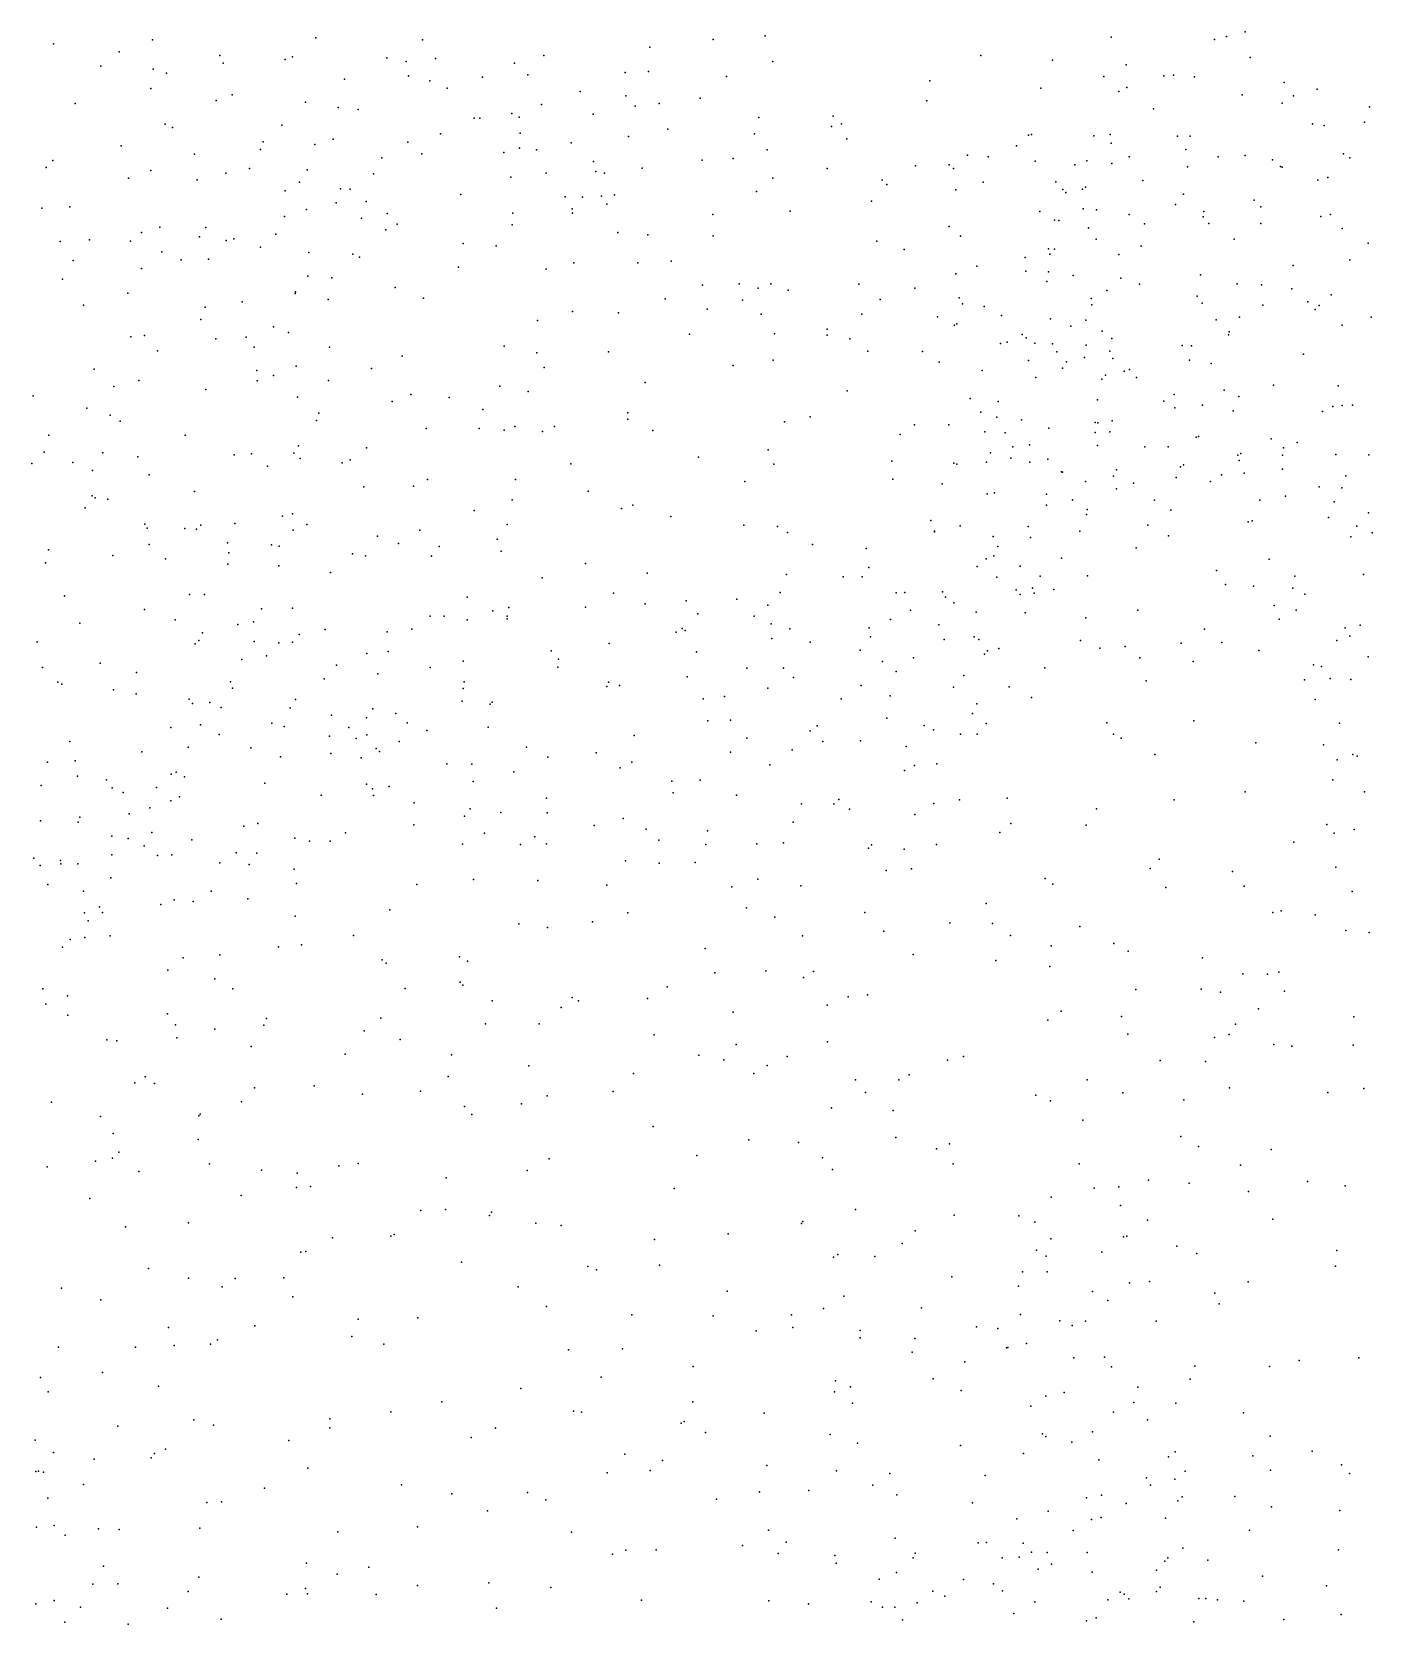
# Model space of a CAD drawing. Header units: metres. Extents: x -25 to 25, y -27.7 to 27.8.
# Drawn here: x 2.329 to 5.105, y -17.167 to -13.871 of the extents above; entities that cross this region are included whole.
import ezdxf

# ---------------------------------------------------------------- set-up
doc = ezdxf.new("R2010")
doc.units = ezdxf.units.M

msp = doc.modelspace()

# ---------------------------------------------------------------- linework, layer by layer
for p in [(4.8418, -13.8712, 2.9111), (2.3739, -13.8958, 19.3853), (2.5793, -13.8877, -1.554), (2.9176, -13.8834, 4.2213), (3.1379, -13.8876, 1.3318), (3.6092, -13.9032, 0.3765), (3.7401, -13.8868, 0.5017), (3.8482, -13.8795, 4.0492), (4.5645, -13.8824, 3.9419), (4.7788, -13.8872, 19.0864), (4.8033, -13.8805, 2.173), (2.4723, -13.9425, 10.386), (2.5101, -13.9123, 10.6453), (2.7182, -13.92, 0.8264), (2.7256, -13.9358, 3.3259), (2.8541, -13.9285, 1.0517), (2.8693, -13.9229, 0.444), (3.0644, -13.9248, -0.7202), (3.1045, -13.9325, -0.0332), (3.1651, -13.9266, -0.4543), (3.3291, -13.9361, 19.9426), (3.3893, -13.9201, -0.8376), (3.8638, -13.9326, -1.219), (4.2945, -13.92, -1.3703), (4.443, -13.9297, 4.2933), (4.5956, -13.9394, 3.5262), (4.8521, -13.9242, -1.3919), (2.5802, -13.9488, 3.2734), (2.608, -13.9569, 19.5758), (2.9767, -13.969, -0.993), (3.1091, -13.9621, -0.2577), (3.1535, -13.9723, 3.3018), (3.2625, -13.9649, -0.6011), (3.3566, -13.9605, 3.2722), (3.558, -13.9551, 2.1296), (3.6065, -13.9531, 19.9061), (3.7675, -13.9637, 2.7792), (4.1889, -13.9723, 0.9193), (4.549, -13.9639, 3.7394), (4.6737, -13.962, 3.2517), (4.6935, -13.9608, 1.5045), (4.7368, -13.9643, 1.6818), (2.5758, -13.9884, 10.8085), (2.744, -14.0017, -1.3895), (3.189, -13.9881, 4.0774), (3.4647, -13.9947, 0.1778), (3.5592, -14.0034, 3.9636), (3.7136, -14.0084, -1.0887), (4.419, -13.9875, 11.1743), (4.5802, -13.9949, -1.3581), (4.5969, -13.9867, 11.3053), (4.8361, -14.0019, 2.9932), (4.9227, -13.976, 2.7303), (4.9425, -14.0037, 2.3369), (4.9911, -13.9897, 18.7766), (2.4187, -14.0197, 3.1599), (2.7107, -14.013, 0.6239), (2.8961, -14.017, -1.1464), (2.9635, -14.0279, 4.146), (3.0052, -14.0318, 0.0932), (3.3234, -14.0403, -0.0837), (3.3847, -14.0219, 1.6897), (3.4918, -14.0415, 3.1249), (3.5785, -14.0252, -0.9669), (3.6286, -14.0197, 3.0257), (4.1829, -14.0138, 19.6731), (4.6522, -14.0307, 1.3495), (4.9184, -14.0186, 2.1188), (5.0997, -14.0265, -1.3448), (2.6054, -14.0622, 10.528), (2.6207, -14.0694, 19.4714), (2.8466, -14.0642, 0.3468), (3.2449, -14.0499, 1.4627), (3.2572, -14.05, -0.2791), (3.3382, -14.0478, 3.9893), (3.6464, -14.0728, 2.5101), (3.8349, -14.0486, 4.0301), (3.985, -14.0672, -1.211), (3.9891, -14.0459, 4.1095), (4.0061, -14.0613, 0.663), (4.9813, -14.0613, 2.5589), (5.0057, -14.0654, 11.2115), (5.0889, -14.0581, 11.4896), (2.5143, -14.1072, 19.3062), (2.8084, -14.0989, 10.8078), (2.9154, -14.1043, 3.2237), (2.9531, -14.0932, 19.765), (3.1081, -14.0994, 10.977), (3.1754, -14.0823, 19.8786), (3.3403, -14.0806, 10.9452), (3.4464, -14.1012, 1.8447), (3.5651, -14.088, 2.3074), (3.8261, -14.0825, 0.4475), (4.0174, -14.0924, 19.727), (4.3686, -14.1073, 4.4166), (4.393, -14.0848, 10.964), (4.3994, -14.084, 8.8457), (4.5285, -14.0864, 19.307), (4.5625, -14.0839, 9.0464), (4.5645, -14.1013, 11.0001), (4.7017, -14.0869, 18.982), (4.7281, -14.0871, 11.4738), (2.3724, -14.1375, 3.9884), (2.6658, -14.1244, 0.7756), (2.803, -14.1146, 4.1294), (3.0543, -14.1323, 11.1721), (3.1365, -14.1234, 1.3362), (3.3064, -14.1207, 3.1515), (3.339, -14.1121, 19.8966), (3.3741, -14.1154, -0.5542), (3.4924, -14.1393, 0.0799), (3.7176, -14.1371, 10.916), (3.7817, -14.1333, 19.7983), (3.852, -14.1155, -1.1101), (4.2671, -14.1262, 8.776), (4.31, -14.1298, 19.5316), (4.4073, -14.1391, -1.2571), (4.5139, -14.1382, 4.2114), (4.6017, -14.1297, 19.096), (4.7189, -14.1149, 11.0562), (4.786, -14.1296, 3.0893), (4.8419, -14.1272, 1.595), (4.8989, -14.1363, 2.9196), (5.0454, -14.1237, 2.2759), (5.059, -14.1319, 18.6499), (2.3587, -14.1517, -1.6182), (2.5759, -14.1579, 4.0504), (2.731, -14.1638, 11.1513), (2.7798, -14.1538, -1.3059), (2.8993, -14.1565, 11.1964), (3.0366, -14.165, -0.4414), (3.3211, -14.1721, 10.8142), (3.3945, -14.1638, 11.2118), (3.4969, -14.1605, 2.0716), (3.515, -14.1635, 19.8518), (3.5932, -14.1534, 2.8244), (3.9762, -14.1538, 0.5263), (4.1596, -14.1489, -1.204), (4.2291, -14.1466, 0.8228), (4.2378, -14.1543, 4.3033), (4.4892, -14.1467, 3.9819), (4.5658, -14.1436, -1.2593), (4.7228, -14.1506, 16.4825), (4.9153, -14.1497, -1.2495), (4.9189, -14.1515, 16.6327), (5.0135, -14.173, 2.7011), (2.5293, -14.1742, -1.5294), (2.6714, -14.1778, 3.1639), (2.8541, -14.2003, 19.6366), (2.8836, -14.1821, 1.0788), (2.9687, -14.1963, 10.7231), (2.9884, -14.1968, -0.1557), (3.8298, -14.2018, 0.3382), (3.8638, -14.1741, 10.9806), (4.0905, -14.1782, 4.1942), (4.0996, -14.1872, 0.6261), (4.243, -14.1985, 10.9179), (4.2991, -14.1823, 8.9551), (4.45, -14.1819, 11.2687), (4.4647, -14.1973, 9.195), (4.4707, -14.204, 3.8197), (4.5054, -14.1967, 3.5799), (4.5111, -14.1925, 1.082), (4.6299, -14.1789, 8.7173), (4.9929, -14.178, 1.8607), (2.35, -14.236, 19.0415), (2.4081, -14.2333, 10.0784), (2.8983, -14.2391, 4.1239), (2.9596, -14.225, 11.3816), (3.0217, -14.2221, -0.596), (3.2176, -14.208, 1.4446), (3.434, -14.2126, -0.3994), (3.4479, -14.2374, 1.9297), (3.4694, -14.2137, -0.1144), (3.5091, -14.2117, 2.475), (3.5199, -14.228, -0.6619), (3.5357, -14.2084, 2.6666), (4.068, -14.2216, 10.9127), (4.5068, -14.2379, 8.6224), (4.5342, -14.2394, 16.6631), (4.6975, -14.2283, 3.1796), (4.7142, -14.2075, -1.2033), (4.8609, -14.2196, 11.6912), (4.8745, -14.2332, 1.4864), (2.8523, -14.2536, 10.5956), (3.0121, -14.2567, 19.7086), (3.065, -14.2469, 4.0953), (3.086, -14.2693, 3.0441), (3.324, -14.2706, 1.6569), (3.325, -14.2467, 19.8082), (3.4486, -14.2466, 2.815), (3.7398, -14.2495, -0.89), (3.9, -14.2424, -1.0172), (4.4167, -14.243, 19.3232), (4.4469, -14.2612, -1.1601), (4.4563, -14.2616, 0.953), (4.6017, -14.2494, 3.3277), (4.6335, -14.2687, 18.8993), (4.7553, -14.2544, 18.802), (4.7566, -14.2433, 8.6059), (4.7666, -14.2677, 1.2935), (4.8748, -14.2679, 16.8343), (4.9986, -14.2537, 16.7197), (5.0189, -14.2495, 8.5491), (2.3881, -14.3054, 3.0416), (2.4484, -14.3018, 19.1433), (2.5337, -14.3043, 11.2263), (2.5563, -14.2868, 3.0888), (2.5939, -14.2753, 0.6027), (2.6763, -14.2955, 0.8702), (2.6892, -14.2762, 11.2937), (2.7315, -14.3032, 4.0727), (2.7476, -14.2999, 0.253), (2.8344, -14.2899, 0.1097), (3.0623, -14.2808, 1.2588), (3.5426, -14.2867, 11.2265), (3.6048, -14.2911, 3.9831), (3.7399, -14.2936, 0.1514), (4.0792, -14.3044, 19.5853), (4.229, -14.2741, 11.0947), (4.2527, -14.2941, 8.7529), (4.5175, -14.2766, 10.9111), (4.5338, -14.3003, 11.4104), (4.8195, -14.3001, 9.105), (5.0429, -14.2781, 1.7316), (2.5983, -14.3269, -1.4392), (2.8026, -14.3166, -1.1898), (2.9031, -14.328, 3.0453), (2.9939, -14.3311, -0.4104), (3.008, -14.3375, 11.5036), (3.2223, -14.3096, 11.4549), (3.2911, -14.3142, 4.0177), (4.1359, -14.3221, -1.0371), (4.3867, -14.3382, 9.2434), (4.4347, -14.3205, 3.9318), (4.4373, -14.3314, 19.1838), (4.4474, -14.3211, 4.1813), (4.5804, -14.332, 1.0465), (4.6265, -14.3146, 9.2543), (5.0968, -14.3085, 8.9461), (2.4145, -14.3445, -1.6011), (2.5565, -14.3608, 19.2639), (2.6386, -14.3432, 0.3816), (2.6949, -14.3421, 19.4284), (3.2128, -14.3583, 10.6693), (3.3946, -14.3622, 2.5963), (3.4517, -14.3491, 2.1331), (3.5844, -14.3497, -0.2069), (3.653, -14.3457, -0.0441), (4.286, -14.3564, 9.0112), (4.3881, -14.3663, -1.0528), (4.4347, -14.3678, 3.7065), (4.9418, -14.3552, 18.5913), (5.059, -14.3433, -1.1031), (2.3929, -14.3835, 3.9459), (2.9008, -14.3767, 19.582), (2.9506, -14.3803, -0.2702), (3.0814, -14.4005, 10.6008), (3.7183, -14.3957, 4.0414), (3.7939, -14.3927, 11.1499), (3.8334, -14.4019, 10.7116), (3.8598, -14.3931, -0.7852), (4.0416, -14.3937, 4.1942), (4.1581, -14.4015, 10.7546), (4.2427, -14.3719, 0.4663), (4.4314, -14.3878, 0.7501), (4.486, -14.3756, 3.4464), (4.5843, -14.3813, 11.5613), (4.6233, -14.3936, 16.3438), (4.7493, -14.3741, -1.0391), (4.8255, -14.3929, 11.8627), (4.876, -14.3952, 1.2949), (4.9386, -14.4034, -1.0032), (2.4358, -14.4371, 10.1868), (2.5278, -14.4122, 0.5546), (2.7647, -14.4298, 11.4111), (2.8747, -14.413, -1.0206), (2.8754, -14.4097, -0.0562), (2.943, -14.4252, 10.5216), (3.1405, -14.4225, 19.6728), (3.6409, -14.4236, 11.2337), (3.8013, -14.4268, -0.0179), (3.8953, -14.4056, 19.5941), (4.086, -14.4254, 19.4708), (4.2499, -14.4219, -0.9299), (4.2569, -14.4339, 8.826), (4.5232, -14.423, 16.5103), (4.5248, -14.4364, -0.9446), (4.5559, -14.4067, 8.4909), (4.7425, -14.4184, 18.6743), (4.7533, -14.4328, 10.9336), (4.8789, -14.4371, 8.3922), (4.9716, -14.4298, 11.9191), (5.02, -14.4156, 1.4519), (2.6791, -14.4667, -1.343), (2.6879, -14.4411, 10.3471), (3.3766, -14.469, 1.9152), (3.4487, -14.4502, 10.6581), (3.5439, -14.4526, 4.0247), (3.7279, -14.4453, -0.3022), (3.8399, -14.4555, -0.614), (4.0483, -14.4556, 11.1778), (4.2046, -14.461, 4.328), (4.3016, -14.4395, 8.5832), (4.3372, -14.4587, 0.3746), (4.4386, -14.4653, 16.7789), (4.512, -14.4682, 18.8557), (4.7823, -14.4676, 16.2891), (4.8302, -14.462, 9.1291), (4.987, -14.4463, 16.8785), (4.9955, -14.438, 2.861), (5.103, -14.4618, -0.9378), (2.5344, -14.5025, 0.7128), (2.5622, -14.4996, 3.0706), (2.7729, -14.5031, 0.9446), (2.8295, -14.482, 10.4285), (2.861, -14.4933, 3.0039), (3.6914, -14.4973, 19.5889), (3.8676, -14.4963, -0.3907), (3.976, -14.4869, -0.0489), (3.9761, -14.499, 10.6542), (4.2398, -14.4787, 0.1452), (4.245, -14.4758, 19.2769), (4.3799, -14.4977, 4.0752), (4.4813, -14.4807, 0.5898), (4.5456, -14.4907, 17.0798), (4.8073, -14.4981, 17.025), (4.8088, -14.4924, 1.1366), (5.0432, -14.4781, 9.0183), (2.5891, -14.5318, 11.294), (2.7102, -14.5066, 0.1776), (2.7898, -14.5239, -1.1553), (2.9454, -14.5239, 19.5332), (3.3072, -14.5222, 1.7146), (3.3748, -14.536, 2.3708), (3.5234, -14.5337, 11.3211), (4.0231, -14.5064, -0.6205), (4.0603, -14.5324, -0.3964), (4.1735, -14.5326, -0.5695), (4.335, -14.5164, 11.3506), (4.3488, -14.5134, 4.234), (4.3883, -14.5045, 19), (4.4065, -14.5155, 3.6413), (4.4429, -14.5167, 0.1379), (4.452, -14.5333, 9.3106), (4.5126, -14.52, 0.3034), (4.5617, -14.5321, 10.8469), (4.5661, -14.5059, 0.7556), (4.7113, -14.5202, 0.9818), (4.7308, -14.5211, -0.7429), (2.8769, -14.563, 11.484), (3.0323, -14.5682, 11.5003), (3.0962, -14.5429, 1.2965), (3.3902, -14.5657, 2.1768), (3.7814, -14.5616, 10.609), (3.8644, -14.5506, 4.1559), (4.2085, -14.5549, -0.2606), (4.3931, -14.5512, -0.6353), (4.4636, -14.5675, 16.5789), (4.4722, -14.5545, -0.0613), (4.5093, -14.5453, 11.56), (4.568, -14.5471, 18.6969), (4.7265, -14.5509, 9.2144), (4.7715, -14.5576, 11.9331), (4.963, -14.5387, 18.407), (2.458, -14.5694, 3.9609), (2.551, -14.5927, 0.3477), (2.795, -14.5719, 19.4167), (2.7961, -14.5937, 4.0528), (2.8293, -14.5826, -0.0178), (2.9438, -14.5926, -0.6214), (3.5996, -14.5969, 4.0881), (4.2975, -14.5722, 10.6954), (4.4085, -14.5864, -0.4085), (4.5451, -14.5902, -0.2779), (4.553, -14.5822, -0.4824), (4.5912, -14.5738, 0.4734), (4.6027, -14.5701, 0.0833), (4.6171, -14.5869, -0.1415), (2.332, -14.6247, 18.8393), (2.4991, -14.6055, 19.0951), (2.6897, -14.6114, 3.0618), (2.8792, -14.6276, -0.9025), (3.1144, -14.6217, 4.067), (3.1934, -14.6284, 2.7336), (3.2986, -14.6047, 2.5902), (3.357, -14.6157, 2.0156), (4.0175, -14.6142, 4.2369), (4.2725, -14.6304, 4.3055), (4.5362, -14.6332, 16.2925), (4.695, -14.6222, 17.2445), (4.7983, -14.613, -0.383), (4.8292, -14.6262, 17.1447), (4.9007, -14.6025, 16.1781), (5.0348, -14.604, -0.6416), (2.4428, -14.6501, 0.5619), (2.491, -14.6648, 11.2153), (2.9236, -14.6609, 2.9718), (3.0751, -14.6367, 2.8554), (3.2634, -14.6531, 11.4271), (3.5633, -14.66, 19.488), (4.2943, -14.6585, 8.882), (4.3304, -14.6362, 9.2343), (4.6738, -14.636, 8.3416), (4.6967, -14.6498, 18.406), (4.7534, -14.6438, 10.9062), (4.8171, -14.6554, 2.9146), (5.0024, -14.6571, 2.8226), (5.0235, -14.6467, 10.9555), (5.0432, -14.6449, 17.0026), (5.0645, -14.6439, 8.1488), (2.5124, -14.677, -1.6275), (2.9185, -14.6757, -0.4553), (3.1461, -14.6926, 1.4225), (3.2558, -14.6925, 4.0432), (3.3071, -14.6958, 1.8391), (3.3294, -14.6883, 19.5161), (3.3869, -14.6982, 10.5193), (3.4116, -14.6883, 11.3604), (3.5632, -14.6732, 10.5427), (3.6156, -14.6966, 11.2985), (3.8879, -14.6783, 19.3329), (3.9414, -14.6683, 11.2726), (4.157, -14.6845, 11.3453), (4.2283, -14.6849, 18.9394), (4.3029, -14.699, 4.0557), (4.3274, -14.669, 17.0773), (4.3786, -14.6745, 18.7272), (4.4355, -14.6913, 3.4044), (4.5311, -14.6796, 17.3232), (4.5313, -14.7006, 8.3804), (4.5371, -14.6803, 3.196), (4.5618, -14.6995, 16.1186), (4.5669, -14.6762, 18.515), (2.3646, -14.7059, -1.8156), (2.647, -14.7058, -1.4562), (2.8813, -14.7283, 11.4534), (3.0219, -14.732, 19.4564), (4.1272, -14.7048, 19.0613), (4.3451, -14.7015, 8.548), (4.3608, -14.7304, 3.588), (4.3952, -14.726, 9.3731), (4.5364, -14.7274, 10.7853), (4.6344, -14.7303, 15.9218), (4.6826, -14.7303, 17.478), (4.7407, -14.7102, 0.5884), (4.7452, -14.709, 9.2133), (4.8958, -14.714, 16.0342), (4.9217, -14.7321, 18.0415), (4.9498, -14.7211, 11.9497), (2.3291, -14.7647, 11.1154), (2.3548, -14.7415, 3.0868), (2.4141, -14.7624, 3.9907), (2.4761, -14.7429, 0.3943), (2.5487, -14.7509, 10.3579), (2.7483, -14.7465, 19.3006), (2.7839, -14.7448, -1.1551), (2.8716, -14.7432, -0.1959), (2.8846, -14.7541, -0.7775), (2.9715, -14.7634, 10.4118), (2.9882, -14.7569, 1.1694), (3.4453, -14.7656, 19.4283), (3.71, -14.7519, 4.1615), (3.8542, -14.7366, 4.2185), (3.8656, -14.7663, 10.4483), (4.1103, -14.7599, 10.4787), (4.2387, -14.7639, 16.9663), (4.2452, -14.7664, 10.5543), (4.3065, -14.7618, 9.0826), (4.3143, -14.7425, 3.7602), (4.3564, -14.7535, 16.7054), (4.3963, -14.7618, 17.348), (4.4335, -14.7556, 16.4659), (4.8271, -14.7477, 8.2116), (4.8298, -14.7587, 17.4221), (4.8332, -14.7444, 0.2912), (4.9197, -14.7477, 17.2753), (5.0296, -14.746, 17.1477), (5.098, -14.7469, 11.8877), (2.4546, -14.7794, 18.8943), (2.5719, -14.7885, 0.2767), (2.817, -14.77, 4.0358), (3.1483, -14.7977, 2.7747), (3.3309, -14.7978, 2.3049), (4.1124, -14.797, 18.8908), (4.462, -14.782, 11.6584), (4.4636, -14.7825, 18.3647), (4.5697, -14.7908, 11.8043), (4.5754, -14.778, 18.2081), (4.699, -14.7934, 17.8564), (4.7082, -14.7715, 17.6507), (4.7144, -14.7677, 18.0293), (4.7933, -14.7882, 15.8891), (4.8403, -14.7847, 17.784), (4.9191, -14.7762, 0.1063), (5.0507, -14.7905, 17.8833), (2.454, -14.8319, 0.7144), (2.6658, -14.8226, 19.156), (3.0164, -14.8131, 2.8937), (3.1196, -14.8116, 10.4331), (3.4812, -14.8222, 11.3198), (3.806, -14.8017, 19.2118), (4.2147, -14.8071, 18.6927), (4.3079, -14.8274, 9.2852), (4.3228, -14.8256, 8.8282), (4.4305, -14.8279, 16.0061), (4.5113, -14.8021, 17.5471), (4.5758, -14.8174, 9.3279), (4.6109, -14.8055, 3.0878), (4.7703, -14.802, 2.938), (4.9257, -14.8321, 0.9199), (4.9956, -14.8129, 15.9472), (5.0424, -14.8152, 2.8056), (2.4399, -14.8564, 11.1964), (2.4602, -14.8361, -1.726), (2.4865, -14.8386, 3.0912), (3.2449, -14.8618, 2.6329), (3.3241, -14.8403, 4.0245), (3.5505, -14.8577, 10.4294), (3.574, -14.8511, 4.1197), (4.4307, -14.851, 3.38), (4.4842, -14.8401, 8.4552), (4.5148, -14.8597, 18.0777), (4.654, -14.8406, 15.6866), (4.688, -14.8614, 11.9069), (4.8722, -14.8408, 9.1135), (5.0265, -14.8438, 17.6658), (2.5629, -14.89, -1.6014), (2.5677, -14.8985, 10.4124), (2.6791, -14.8921, 0.9003), (2.7492, -14.8891, 3.0277), (2.848, -14.874, -0.8807), (2.8689, -14.8691, -0.3589), (2.8984, -14.8912, 2.9784), (3.3137, -14.8907, 19.3443), (3.6524, -14.8742, 19.2127), (3.8034, -14.8921, 11.2956), (3.8735, -14.8949, 19.0041), (4.1912, -14.883, 10.3881), (4.2521, -14.8939, 3.8777), (4.3927, -14.8951, 16.3598), (4.5132, -14.87, 17.7486), (4.6402, -14.8924, 8.3409), (4.8484, -14.8857, 0.4917), (4.8566, -14.8837, 15.7294), (5.0145, -14.8766, 9.0412), (5.0735, -14.8942, -0.0583), (5.0977, -14.8666, 17.4473), (2.646, -14.899, 0.1422), (2.6702, -14.901, -1.4174), (2.7344, -14.9291, 10.4069), (2.8706, -14.9029, -0.5399), (3.0447, -14.9153, 3.9808), (3.0886, -14.9302, 1.4131), (3.1324, -14.9029, 11.419), (3.2927, -14.9213, 2.4944), (3.8939, -14.9075, 10.3123), (4.1983, -14.9063, 18.527), (4.1985, -14.905, 4.1393), (4.3199, -14.9156, 17.4311), (4.3976, -14.9179, 17.5805), (4.4996, -14.9045, 15.5764), (4.6831, -14.9146, 9.254), (5.0607, -14.9168, 11.0115), (5.1051, -14.9081, 1.1193), (2.3635, -14.9438, -1.8473), (2.497, -14.9552, 18.6652), (2.5721, -14.9324, 18.8528), (2.6057, -14.9622, 3.0571), (2.7374, -14.9497, -1.2505), (2.8258, -14.9329, -0.1959), (2.8412, -14.9358, 19.1895), (2.993, -14.9519, 10.3852), (3.0201, -14.9561, 1.2738), (3.1571, -14.9566, 2.7424), (3.1728, -14.9366, 1.6105), (3.3011, -14.9461, 2.0411), (3.9463, -14.9324, 18.8236), (4.0571, -14.9409, 11.4009), (4.3057, -14.9621, 10.4993), (4.3215, -14.9558, 9.1244), (4.3296, -14.9368, 15.9302), (4.4619, -14.9604, 8.5592), (4.6162, -14.939, 10.8256), (4.8918, -14.963, 15.5011), (2.3571, -14.9704, 18.4438), (2.7348, -14.9731, -0.0336), (2.8409, -14.9768, -0.7629), (2.9476, -14.9905, 11.436), (3.4758, -14.9716, 19.1632), (3.6034, -14.9917, 19.0395), (3.8918, -14.9945, 10.1828), (4.0628, -14.9801, 10.2027), (4.2871, -14.9781, 9.4419), (4.3759, -14.9776, 18.0941), (4.5155, -14.9973, 11.7286), (4.7829, -14.9864, 9.143), (5.0868, -14.9948, 8.0603), (3.3858, -15.0012, 4.017), (4.0097, -14.9997, 17.2038), (4.0488, -14.9996, 16.867), (4.2155, -15.0306, 17.4065), (4.3278, -14.9999, 16.2159), (4.3679, -15.0261, 11.6009), (4.4014, -15.023, 3.3978), (4.4173, -14.9983, 8.7103), (4.4459, -15.0255, 9.4629), (4.801, -15.0153, 8.2906), (4.8595, -15.0185, 15.3386), (4.941, -15.0228, 0.8023), (4.9451, -14.9978, 8.1474), (2.3969, -15.0389, 10.468), (2.6558, -15.0356, 11.3455), (2.6866, -15.0359, 18.8428), (3.2307, -15.0415, 10.3327), (3.3167, -15.0626, 16.9652), (3.476, -15.062, 16.9932), (3.5341, -15.0333, 10.297), (3.5991, -15.0556, 11.2636), (3.6846, -15.0488, 18.8709), (3.7889, -15.0455, 4.23), (3.8536, -15.0578, 18.6964), (3.8792, -15.0317, 17.0743), (4.119, -15.0326, 4.0813), (4.137, -15.0317, 18.4511), (4.2214, -15.0412, 3.7668), (4.2384, -15.053, 16.5635), (4.3764, -15.0358, 17.7831), (4.405, -15.0331, 10.6166), (4.9019, -15.0587, 0.6058), (4.9658, -15.0355, 2.8546), (2.4283, -15.0954, 18.2765), (2.5622, -15.0672, 0.1902), (2.626, -15.0883, 10.4461), (2.7883, -15.0922, 11.4248), (2.8045, -15.0656, 1.0973), (2.8688, -15.0641, 19.0034), (3.1539, -15.0809, 19.1144), (3.1833, -15.0806, 3.9543), (3.2304, -15.0884, 1.9242), (3.2841, -15.0697, 2.166), (3.3134, -15.0863, 17.1996), (3.3138, -15.0811, 19.0679), (3.7088, -15.076, 17.0412), (3.8253, -15.0808, 11.303), (4.1075, -15.0876, 9.725), (4.1492, -15.0687, 11.4501), (4.2852, -15.0728, 3.5762), (4.3863, -15.0741, 15.6412), (4.5118, -15.0844, 8.8996), (4.6198, -15.0686, 9.1825), (4.9127, -15.0872, 0.4035), (4.9475, -15.0684, 8.9398), (2.6823, -15.1152, -1.2991), (2.7557, -15.0981, -1.0611), (2.8831, -15.1188, 1.2304), (2.9369, -15.1084, 3.9604), (3.0652, -15.113, 10.3387), (3.1158, -15.1078, 17.1318), (3.6633, -15.1139, 4.1599), (3.6762, -15.1062, 10.1522), (3.6824, -15.1108, 17.1902), (3.8601, -15.0969, 17.2126), (3.8614, -15.1272, 9.9843), (3.8991, -15.1069, 16.842), (4.0633, -15.1051, 9.9166), (4.066, -15.1239, 17.3424), (4.2079, -15.0985, 18.3028), (4.2185, -15.1292, 16.2707), (4.2811, -15.1234, 15.7912), (4.2906, -15.1288, 18.1269), (4.7581, -15.1078, 11.8267), (5.0491, -15.1051, 0.0936), (5.059, -15.1222, 15.5225), (5.0804, -15.0994, 1.0574), (2.3402, -15.1341, -1.826), (2.6673, -15.1378, 18.4531), (2.6752, -15.1315, 4.0304), (2.7899, -15.1332, -0.438), (2.8409, -15.1362, 2.9334), (2.8689, -15.1344, 18.7893), (3.0228, -15.1583, 11.4287), (3.0669, -15.1538, 18.8648), (3.4048, -15.1523, 10.2347), (3.5246, -15.1372, 18.8112), (3.706, -15.1547, 18.6788), (3.9408, -15.1346, 4.1489), (4.045, -15.1509, 3.9532), (4.3024, -15.1595, 10.4304), (4.3083, -15.1527, 9.6389), (4.3317, -15.1479, 17.8881), (4.501, -15.1311, 15.5345), (4.5414, -15.1468, 10.8024), (4.5935, -15.1439, 3.139), (4.7094, -15.1366, 8.561), (4.7934, -15.1355, 10.9946), (4.8706, -15.1518, 15.2164), (5.0319, -15.1312, 11.1029), (2.3515, -15.1869, 0.3482), (2.4703, -15.178, 18.1391), (2.7638, -15.1708, 10.4218), (2.8151, -15.1626, 18.5674), (2.9603, -15.1822, 1.3993), (3.154, -15.1872, 17.3023), (3.2222, -15.1738, 2.4891), (3.4184, -15.1867, 11.2743), (3.4202, -15.1697, 4.0178), (3.8101, -15.1884, 16.739), (3.8856, -15.1886, 18.5475), (4.0912, -15.1743, 3.8059), (4.1189, -15.195, 15.9009), (4.155, -15.1667, 16.0936), (4.4269, -15.1879, 3.322), (4.624, -15.1672, 11.7236), (4.7342, -15.1748, 8.8366), (4.9834, -15.1816, 0.2506), (5.0005, -15.1847, 0.8654), (5.0969, -15.165, 11.6675), (2.3833, -15.2171, 10.4915), (2.3909, -15.2218, 0.8856), (2.5458, -15.1974, 4.0833), (2.7407, -15.2168, -0.8538), (2.9343, -15.2107, 10.3583), (3.0459, -15.2, 1.5831), (3.2248, -15.217, 2.3121), (3.5203, -15.2266, 10.1103), (3.5232, -15.2177, 17.2693), (3.5462, -15.2243, 16.7053), (3.6865, -15.2063, 10.0096), (3.9066, -15.2079, 17.31), (4.0465, -15.2245, 18.3765), (4.238, -15.2276, 10.2264), (4.2595, -15.2036, 17.671), (4.3533, -15.227, 15.698), (4.6368, -15.2147, 15.399), (4.9651, -15.2128, 8.7751), (5.0181, -15.2095, 15.3851), (5.0611, -15.2122, 8.2986), (2.4985, -15.2333, -1.5874), (2.5454, -15.2418, 1.0163), (2.6553, -15.2524, 18.0511), (2.6617, -15.2614, -0.1303), (2.698, -15.2598, -0.2971), (2.7449, -15.2295, 18.2007), (2.8751, -15.2536, 3.9803), (3.2204, -15.2566, 10.2516), (3.2227, -15.2308, 16.8051), (3.2824, -15.2586, 17.3555), (3.7192, -15.2517, 17.2981), (3.7639, -15.2474, 11.2854), (3.8532, -15.2301, 9.8337), (4.005, -15.2521, 16.5203), (4.1069, -15.246, 17.4992), (4.3995, -15.2489, 10.64), (4.9873, -15.253, 8.5416), (2.7214, -15.27, -0.6326), (2.864, -15.2707, 2.835), (2.9498, -15.2856, 18.3667), (3.0225, -15.2914, 17.3411), (3.0351, -15.2726, 18.5026), (3.083, -15.2826, 16.9138), (3.2782, -15.2627, 11.338), (4.0998, -15.2921, 11.4317), (4.2771, -15.2824, 9.5085), (4.2865, -15.2626, 3.4245), (2.6169, -15.3112, 1.1441), (2.6783, -15.3059, -0.9947), (2.717, -15.3255, 17.9162), (2.8259, -15.302, 18.0692), (2.8518, -15.3094, 1.4088), (2.9856, -15.3111, 2.6949), (3.0227, -15.3261, 1.7685), (3.1067, -15.3013, 1.9333), (3.1469, -15.3178, 2.1531), (3.2745, -15.3104, 18.5441), (3.7295, -15.2973, 4.1626), (3.7764, -15.2961, 16.5767), (3.9409, -15.3182, 16.2405), (3.9553, -15.3075, 9.6538), (4.177, -15.307, 18.0956), (4.1964, -15.3159, 17.7566), (4.2528, -15.325, 10.3741), (4.2867, -15.3253, 11.4871), (4.3053, -15.3031, 10.5188), (4.5559, -15.3018, 10.8589), (4.5692, -15.325, 3.173), (4.736, -15.2975, 3.0765), (5.0377, -15.3022, 2.9307), (2.408, -15.3404, 0.2128), (2.6526, -15.3521, 2.8323), (2.7827, -15.3532, 17.7786), (2.9454, -15.3293, 1.5863), (3.0011, -15.3342, 17.144), (3.0421, -15.3546, 10.2823), (3.0897, -15.3404, 11.4415), (3.3538, -15.3519, 4.0119), (3.5766, -15.3276, 16.5371), (3.8103, -15.3331, 16.4019), (3.9037, -15.3578, 3.9003), (3.9677, -15.34, 16.0371), (4.0457, -15.3389, 18.2669), (4.1402, -15.3506, 3.5391), (4.585, -15.3336, 11.636), (4.8644, -15.3429, 11.7141), (5.0041, -15.3473, 15.3115), (2.3618, -15.3831, 1.0001), (2.4189, -15.3806, 17.9776), (2.5572, -15.3614, 0.02), (2.8441, -15.3721, 10.3669), (2.9483, -15.3653, 17.8988), (3.0109, -15.3738, 17.5676), (3.0493, -15.3609, 18.2685), (3.1885, -15.3867, 3.9798), (3.2403, -15.3871, 17.542), (3.398, -15.3726, 17.4407), (3.4978, -15.3635, 4.0919), (3.572, -15.3831, 9.8846), (3.7761, -15.3624, 16.1406), (3.8577, -15.3888, 17.4648), (4.1571, -15.3901, 15.859), (4.2032, -15.3863, 10.1557), (4.6547, -15.367, 10.9704), (5.0324, -15.3781, 0.8618), (5.065, -15.3672, 11.2674), (5.074, -15.3707, 1.0588), (2.424, -15.4123, -1.5421), (2.4838, -15.4195, 10.4966), (2.6174, -15.4081, -1.1338), (2.628, -15.4035, -0.2515), (2.6451, -15.4133, -0.4939), (3.243, -15.4231, 11.4043), (3.3272, -15.4028, 10.0842), (3.5478, -15.395, 16.2647), (3.6547, -15.4226, 18.4124), (3.7133, -15.4201, 11.3213), (4.1363, -15.4, 17.8981), (5.0233, -15.4194, 0.7011), (2.3484, -15.4315, 11.363), (2.4957, -15.4363, 1.1727), (2.518, -15.4456, -1.3438), (2.5876, -15.4358, 4.1004), (2.635, -15.4551, 10.4597), (2.8115, -15.4265, 11.5732), (2.9284, -15.4513, 2.5867), (3.0224, -15.4285, 2.4243), (3.0345, -15.4385, 2.1671), (3.0366, -15.4522, 4.0106), (3.0693, -15.4335, 17.8321), (3.3948, -15.4573, 16.3787), (3.6571, -15.4467, 16.0649), (3.7884, -15.451, 4.1114), (4.3492, -15.4578, 3.2692), (4.8422, -15.4445, 15.2901), (5.0895, -15.4442, 0.3845), (2.5306, -15.4902, 17.8649), (2.5738, -15.4773, 11.5371), (2.617, -15.4634, 1.328), (3.1213, -15.4673, 18.0533), (3.2371, -15.4798, 18.1947), (3.3007, -15.4871, 17.65), (3.3966, -15.488, 9.9578), (3.9231, -15.469, 18.1823), (3.9902, -15.4693, 17.6666), (4.0005, -15.4606, 3.6323), (4.0227, -15.4804, 15.9026), (4.1577, -15.4911, 11.4438), (4.1975, -15.4684, 9.7415), (4.2501, -15.4611, 10.4702), (4.5343, -15.4793, 3.1427), (4.6949, -15.4612, 15.4815), (2.3469, -15.5045, 4.08), (2.425, -15.5074, 11.4785), (2.4285, -15.4967, 0.044), (2.7679, -15.5153, 17.6032), (2.7974, -15.5098, 1.6869), (3.1206, -15.5127, 10.1993), (3.225, -15.4949, 16.5748), (3.4937, -15.5142, 18.2946), (3.5537, -15.4999, 17.5614), (3.6013, -15.522, 11.3687), (3.7284, -15.525, 17.5999), (3.9062, -15.507, 9.5925), (4.3566, -15.5099, 15.7967), (4.5128, -15.5132, 11.5675), (5.0113, -15.5121, 11.4952), (5.0681, -15.5221, 1.1983), (2.4946, -15.5361, -0.1504), (2.5284, -15.5408, -0.309), (2.5617, -15.5563, -0.8569), (2.5773, -15.5284, -0.6655), (2.6606, -15.5435, 11.6526), (2.8736, -15.5401, 2.395), (2.9039, -15.5465, 2.1862), (2.9471, -15.5465, 10.3031), (2.979, -15.5291, 11.6173), (3.2212, -15.553, 11.4858), (3.2664, -15.5303, 17.9293), (3.3414, -15.5537, 18.0907), (3.3707, -15.5375, 11.4101), (3.3951, -15.5524, 17.7766), (3.6274, -15.5442, 4.1622), (3.7253, -15.5537, 9.64), (3.8309, -15.5524, 17.752), (3.8861, -15.5501, 17.9389), (4.0682, -15.5542, 3.4719), (4.2028, -15.5534, 15.8709), (4.3341, -15.5288, 10.6367), (4.9429, -15.5488, 11.2112), (5.0266, -15.5297, 15.3078), (2.3331, -15.5816, 1.1845), (2.3883, -15.5868, 17.8998), (2.4946, -15.5747, -1.1596), (2.5896, -15.5761, 17.7477), (2.6192, -15.5751, 2.5054), (2.7524, -15.5706, 10.4211), (2.7952, -15.5716, 1.8982), (3.5585, -15.5871, 9.6932), (3.703, -15.5905, 17.9218), (4.062, -15.5611, 9.5979), (4.1359, -15.5629, 9.9032), (4.6642, -15.5836, 11.6211), (2.3462, -15.5967, -1.4782), (2.3895, -15.5935, 10.539), (2.4245, -15.5934, 2.5323), (2.4927, -15.6223, -0.473), (2.7186, -15.5912, 2.3837), (2.779, -15.5949, 2.1055), (2.8723, -15.6048, 17.1286), (3.6281, -15.5919, 15.991), (4.0988, -15.6076, 10.1051), (4.1507, -15.6035, 10.3361), (4.428, -15.6237, 10.774), (4.6456, -15.6031, 10.9938), (4.8157, -15.6095, 11.1239), (5.0298, -15.6007, 0.7689), (2.3622, -15.6365, -0.0973), (2.4363, -15.6499, 1.4114), (2.7008, -15.6503, 4.122), (2.8774, -15.6342, 11.7632), (3.1264, -15.6361, 16.5802), (3.2439, -15.6261, 16.4125), (3.3771, -15.6281, 16.1451), (3.5198, -15.6377, 11.4384), (3.7788, -15.6412, 4.0943), (3.8329, -15.6253, 3.8637), (3.922, -15.639, 3.6545), (4.4435, -15.6355, 15.7772), (4.6775, -15.6426, 15.5689), (4.84, -15.6397, 15.3887), (5.0638, -15.6509, 1.3866), (2.4693, -15.6825, -0.7674), (2.5965, -15.6775, 2.1982), (2.6239, -15.6682, 1.819), (2.6634, -15.6715, 17.5867), (2.7768, -15.6662, 17.3516), (3.0707, -15.689, 10.1964), (3.8096, -15.6843, 11.448), (4.3053, -15.6756, 11.5019), (2.4383, -15.6948, -1.0655), (2.4457, -15.7115, 2.2932), (2.4756, -15.6941, 11.7097), (2.8743, -15.7019, 16.8894), (3.3378, -15.718, 9.8598), (3.4902, -15.7138, 16.0232), (3.5634, -15.6949, 4.2719), (3.8681, -15.7042, 9.5995), (4.0546, -15.6944, 11.4653), (4.2305, -15.7158, 3.2462), (4.3187, -15.7168, 15.8485), (4.8996, -15.6941, 11.5234), (4.9167, -15.6911, 11.3002), (4.9872, -15.6988, 1.2093), (2.4087, -15.7501, 1.5624), (2.439, -15.7463, 10.6017), (2.4912, -15.7427, 17.7502), (2.9955, -15.7416, 4.1917), (3.3969, -15.7253, 4.2803), (3.9252, -15.7425, 15.9773), (4.0937, -15.7332, 9.8641), (4.3562, -15.7419, 10.6831), (4.4997, -15.7232, 3.0915), (5.0506, -15.7314, 0.5705), (5.0986, -15.7358, 15.3489), (2.3924, -15.7658, -0.6186), (2.6424, -15.7882, 11.9578), (2.7187, -15.7817, 17.2335), (2.8397, -15.7651, 4.2009), (2.8875, -15.761, 10.3682), (3.215, -15.7858, 10.0311), (3.7234, -15.769, 9.5835), (4.1544, -15.7815, 10.3765), (4.4403, -15.7629, 11.5576), (4.5703, -15.7587, 10.9254), (4.6, -15.7742, 11.6163), (4.7536, -15.7882, 3.0259), (2.6108, -15.8139, 17.5234), (3.0547, -15.7924, 16.5361), (3.0631, -15.7994, 11.8316), (3.2312, -15.795, 11.7015), (3.7438, -15.819, 11.5289), (3.8496, -15.8151, 3.8258), (3.9477, -15.8164, 3.5908), (4.326, -15.7933, 3.1505), (4.4376, -15.806, 15.8034), (4.8371, -15.8212, 11.2723), (4.912, -15.8178, 15.3932), (2.3518, -15.8521, 1.9544), (2.7078, -15.8318, 4.1498), (2.7453, -15.8522, 16.913), (3.1026, -15.8515, 16.3951), (3.2161, -15.8381, 4.3512), (3.2216, -15.8444, 16.2101), (3.6447, -15.8479, 4.2798), (3.9276, -15.8286, 11.5201), (4.6154, -15.8534, 15.6479), (4.7511, -15.8532, 15.5055), (4.8885, -15.8219, 1.0433), (2.3583, -15.8838, 17.7454), (2.4027, -15.8666, 11.8471), (3.2827, -15.8773, 16.0719), (3.4483, -15.8704, 11.6653), (3.4611, -15.8772, 16.0496), (3.6043, -15.8724, 11.6073), (3.9765, -15.8861, 16.0012), (4.0196, -15.8691, 3.4548), (4.0602, -15.8648, 9.7005), (4.7911, -15.8594, 11.6358), (4.9237, -15.8572, 0.6778), (2.404, -15.9067, 3.9915), (2.6102, -15.9042, 17.2154), (2.8149, -15.9137, 12.1029), (3.0519, -15.9133, 11.9779), (3.4252, -15.8908, 9.6766), (3.7814, -15.9006, 4.128), (4.4335, -15.9173, 11.6157), (4.4608, -15.8985, 10.7916), (4.5861, -15.9095, 11.0167), (4.8697, -15.8939, 1.2316), (5.0672, -15.9102, 1.7769), (2.6268, -15.9271, 17.0289), (2.6293, -15.9535, 12.1017), (2.708, -15.9355, 16.7846), (2.8093, -15.9272, 4.2174), (3.0175, -15.9394, 10.2859), (3.2688, -15.9245, 9.9357), (3.38, -15.9248, 4.4144), (3.618, -15.9477, 9.5822), (4.599, -15.9461, 11.6467), (4.7783, -15.9531, 11.4977), (4.8086, -15.9469, 2.9272), (4.8218, -15.9251, 0.8851), (2.4841, -15.9576, 12.014), (2.5054, -15.9598, 17.4527), (2.7836, -15.9718, 16.6111), (3.0923, -15.9571, 16.2459), (3.7881, -15.9677, 16.0431), (3.977, -15.9618, 11.6102), (4.9012, -15.9673, 1.4629), (4.939, -15.9708, 0.5352), (5.0656, -15.9689, 0.3745), (2.9783, -15.9872, 4.4018), (3.1982, -15.9891, 4.508), (3.3586, -16.0116, 11.8472), (3.7104, -15.9895, 4.2428), (3.7626, -15.999, 9.5516), (3.8524, -16.0111, 3.9705), (3.8935, -15.9922, 3.8019), (4.2254, -15.9998, 10.4229), (4.2585, -15.9923, 11.6259), (4.6658, -16.0007, 15.5655), (4.7596, -16.0024, 1.0998), (2.5425, -16.0467, 16.73), (2.5639, -16.0341, 10.6359), (2.5831, -16.0482, 4.1018), (3.1917, -16.0334, 16.0693), (3.5752, -16.0274, 16.0539), (3.8244, -16.0276, 11.6752), (4.0348, -16.0405, 3.4155), (4.1246, -16.0406, 10.0211), (4.146, -16.0305, 3.225), (4.5145, -16.0409, 10.9395), (2.7901, -16.0572, 16.4316), (2.9136, -16.0533, 10.4148), (3.014, -16.07, 12.1245), (3.1338, -16.064, 10.1658), (3.3964, -16.0734, 16.042), (3.5332, -16.0647, 11.8122), (4.056, -16.067, 9.673), (4.4086, -16.0727, 2.9787), (4.4391, -16.084, 15.7612), (4.5887, -16.0676, 2.898), (4.715, -16.0822, 0.9191), (4.8097, -16.0572, 1.3728), (5.0132, -16.0667, 1.806), (5.0881, -16.0583, 15.3224), (2.3699, -16.087, 17.3517), (2.4712, -16.1162, 12.1012), (2.6749, -16.115, 12.1992), (2.6779, -16.112, 4.2056), (2.7634, -16.0863, 10.5162), (3.2255, -16.096, 10.0297), (3.2405, -16.1125, 12.001), (3.3431, -16.0905, 4.5604), (3.9852, -16.0984, 11.7109), (4.1128, -16.1044, 9.8288), (3.616, -16.1372, 9.5615), (4.506, -16.1244, 11.7391), (2.4976, -16.1519, 16.4319), (2.6734, -16.1638, 16.2919), (3.8143, -16.1651, 11.8008), (3.9169, -16.1705, 3.926), (4.1187, -16.1597, 15.9601), (4.2026, -16.1833, 10.004), (4.2295, -16.1734, 10.1802), (4.7091, -16.1576, 0.7681), (4.7455, -16.1784, 2.8039), (2.461, -16.2093, 16.0194), (2.4965, -16.2025, 4.0936), (2.509, -16.1903, 16.242), (2.6969, -16.2142, 16.0389), (3.0048, -16.2139, 4.6556), (3.4007, -16.2039, 11.9543), (3.7062, -16.197, 16.069), (3.967, -16.2022, 3.7667), (4.2376, -16.2147, 3.058), (4.4982, -16.2142, 11.2578), (4.8957, -16.1851, 1.6677), (2.3606, -16.2206, 4.0176), (2.5504, -16.2303, 10.6357), (2.8046, -16.2276, 15.9125), (2.8787, -16.234, 12.2077), (2.9647, -16.2186, 15.9628), (3.1869, -16.2437, 4.7331), (3.3548, -16.2281, 16.0334), (3.9872, -16.2259, 11.8293), (4.6418, -16.2485, 0.9013), (4.8324, -16.2176, 15.3217), (2.7627, -16.28, 10.4992), (2.877, -16.2638, 4.5739), (2.906, -16.2612, 10.409), (3.6592, -16.2657, 11.9082), (4.5295, -16.265, 11.433), (4.5804, -16.2624, 15.5013), (4.7264, -16.2545, 1.4535), (4.849, -16.2717, 0.442), (4.9713, -16.2514, 15.2563), (5.0495, -16.26, 2.6827), (2.4493, -16.2861, 15.5265), (3.1346, -16.3112, 15.9587), (3.1861, -16.3087, 10.0967), (3.2808, -16.3143, 12.0484), (4.0349, -16.3093, 3.3604), (4.4403, -16.2834, 11.1264), (4.584, -16.3009, 2.7999), (2.5232, -16.3451, 4.203), (2.6535, -16.3363, 15.6665), (3.2769, -16.3212, 9.9459), (3.3727, -16.3373, 9.8085), (3.4256, -16.3419, 4.5952), (3.9235, -16.3377, 9.5849), (3.9258, -16.3341, 16.0302), (4.2397, -16.321, 9.8668), (4.3733, -16.3219, 10.3492), (4.4066, -16.3352, 15.6642), (4.6398, -16.331, 1.2738), (4.8993, -16.3292, 1.7483), (2.9518, -16.3675, 15.8767), (3.0726, -16.3641, 4.7926), (3.0794, -16.3609, 12.1271), (3.6187, -16.3712, 4.429), (3.7713, -16.3591, 9.5532), (4.1317, -16.3794, 15.915), (4.1583, -16.3532, 11.9582), (4.4393, -16.3698, 11.255), (4.5899, -16.3655, 11.8863), (4.5967, -16.3639, 1.0959), (2.8859, -16.3975, 4.7255), (2.8964, -16.3959, 12.2215), (3.9897, -16.4076, 3.8723), (3.9987, -16.4025, 3.6786), (4.0753, -16.4061, 9.6537), (4.4098, -16.3935, 10.8691), (4.43, -16.4058, 12.0035), (4.545, -16.3977, 15.4275), (4.7005, -16.3851, 0.6074), (4.7419, -16.4003, 1.5694), (5.0317, -16.3937, 0.257), (2.5707, -16.4315, 15.5661), (3.219, -16.4179, 4.7888), (3.4804, -16.427, 9.7324), (3.4984, -16.4336, 16.0659), (3.6289, -16.4241, 12.0073), (4.3807, -16.4383, 11.0267), (4.4322, -16.438, 10.2618), (5.0294, -16.4263, 15.1559), (2.3907, -16.4722, 15.4323), (2.6538, -16.4513, 10.5125), (2.7234, -16.469, 12.2693), (2.7504, -16.452, 4.5878), (2.851, -16.4508, 10.3835), (3.3361, -16.4692, 16.0464), (3.7695, -16.478, 12.0467), (4.2346, -16.4481, 2.9915), (4.3729, -16.4677, 2.8624), (4.5257, -16.479, 11.5372), (4.6028, -16.4607, 11.683), (4.6441, -16.4578, 1.4068), (4.8483, -16.4589, 2.6412), (2.4717, -16.4957, 12.2255), (2.8694, -16.4899, 15.8119), (3.3953, -16.5098, 4.738), (3.9684, -16.5138, 3.9936), (4.0107, -16.4884, 12.0884), (4.1719, -16.5125, 9.7339), (4.5578, -16.4977, 12.0413), (4.7792, -16.4821, 15.1876), (4.7884, -16.5042, 0.4498), (3.005, -16.536, 4.8137), (3.1285, -16.533, 10.1692), (3.572, -16.5271, 4.5563), (3.7399, -16.5291, 16.063), (3.9028, -16.5273, 16.0111), (4.3767, -16.5266, 9.9889), (4.4584, -16.5396, 10.4656), (4.5114, -16.5403, 2.7667), (4.6578, -16.5401, 11.8537), (2.6122, -16.5536, 4.5433), (2.7138, -16.579, 10.427), (2.791, -16.5498, 4.7402), (2.9922, -16.572, 15.9057), (3.8294, -16.5601, 9.6143), (3.9053, -16.5535, 4.1314), (4.0445, -16.5744, 3.321), (4.0449, -16.5592, 15.9361), (4.1577, -16.5763, 3.0906), (4.2856, -16.5517, 9.8371), (4.3296, -16.5557, 12.1872), (4.4836, -16.5495, 15.3669), (2.3845, -16.5941, 4.3402), (2.5435, -16.594, 15.6781), (2.6236, -16.5903, 12.3031), (2.6994, -16.5878, 15.7223), (3.0582, -16.5878, 12.1837), (3.4406, -16.5995, 9.9216), (3.5527, -16.5977, 9.7897), (4.1525, -16.6043, 15.8323), (4.348, -16.5953, 10.947), (4.3502, -16.5945, 15.5787), (4.389, -16.5866, 11.2269), (3.6986, -16.6337, 12.1079), (4.2613, -16.6245, 15.7164), (4.487, -16.6163, 11.4761), (4.551, -16.6144, 1.1301), (4.5654, -16.6346, 11.6153), (4.7379, -16.6332, 1.6096), (4.8925, -16.6342, 15.0048), (4.9541, -16.6216, 1.8421), (5.0777, -16.6163, 0.2254), (2.3472, -16.6568, 10.6294), (2.4752, -16.6468, 12.2817), (2.5914, -16.675, 4.6525), (3.5085, -16.656, 12.0973), (3.9933, -16.6638, 9.657), (4.0249, -16.6761, 3.4677), (4.1956, -16.6598, 12.3148), (4.6198, -16.677, 1.3998), (4.7284, -16.66, 0.5397), (2.3629, -16.6864, 15.7241), (3.1782, -16.707, 16.0299), (3.3416, -16.6794, 12.1093), (3.698, -16.7071, 9.7528), (3.9912, -16.6862, 12.2614), (4.0286, -16.7102, 3.6559), (4.2539, -16.6839, 2.9768), (4.4289, -16.6952, 2.8184), (4.4672, -16.688, 10.1168), (4.6112, -16.7089, 12.1555), (4.6985, -16.7101, 14.9772), (2.6649, -16.7444, 15.8207), (2.9466, -16.7422, 10.2895), (3.0729, -16.7282, 4.8433), (3.4508, -16.7264, 16.0772), (3.4674, -16.7288, 4.8154), (3.8456, -16.7309, 4.3152), (4.3983, -16.7159, 9.9508), (4.5694, -16.7284, 0.9252), (4.6398, -16.7442, 11.7184), (4.8385, -16.7298, 0.4091), (2.5072, -16.7573, 15.8137), (2.7056, -16.7556, 10.3893), (2.9462, -16.761, 12.3491), (3.2891, -16.762, 4.8646), (3.6737, -16.7516, 4.6427), (3.6799, -16.7479, 16.0607), (3.7241, -16.7705, 12.204), (3.9824, -16.7746, 15.939), (4.4223, -16.7733, 10.6648), (4.5256, -16.7691, 12.3189), (2.3359, -16.7863, 4.5523), (2.6058, -16.8054, 4.7403), (2.8617, -16.7869, 15.9089), (3.2393, -16.7811, 10.1667), (4.0394, -16.7929, 12.3785), (4.2525, -16.7975, 12.4536), (4.4291, -16.779, 15.1761), (4.483, -16.791, 10.414), (4.8941, -16.7783, 14.8073), (4.9808, -16.8095, 0.3032), (2.3737, -16.8121, 10.6468), (2.4583, -16.8257, 4.6577), (2.5762, -16.8228, 10.4479), (2.5831, -16.8142, 12.4326), (3.5575, -16.8156, 12.2023), (3.6354, -16.8286, 9.863), (3.8515, -16.8387, 12.3146), (4.3827, -16.8142, 11.1728), (4.539, -16.8271, 14.9411), (4.6831, -16.8211, 11.9444), (4.6974, -16.8107, 14.8351), (4.8578, -16.8187, 2.6437), (5.0419, -16.8374, 1.8687), (2.3373, -16.8515, 11.4435), (2.343, -16.8505, 11.2834), (2.3532, -16.8527, 15.9167), (2.9005, -16.8448, 4.8045), (3.521, -16.8542, 9.9756), (3.61, -16.8495, 4.8451), (3.9955, -16.8503, 4.1236), (4.1059, -16.8558, 15.8184), (4.3035, -16.8599, 9.8335), (4.6377, -16.8642, 2.7281), (4.6966, -16.8673, 14.6441), (4.7179, -16.8507, 0.5909), (4.8943, -16.8486, 14.6311), (5.0582, -16.8557, 14.5914), (2.3624, -16.9063, 11.1086), (2.4364, -16.8783, 12.3586), (2.8108, -16.8857, 10.3444), (3.0946, -16.8787, 10.2652), (3.1988, -16.8976, 12.3092), (3.356, -16.8947, 16.0812), (3.7469, -16.9088, 16.0417), (3.8359, -16.8933, 4.5694), (3.9387, -16.8907, 4.2699), (4.0707, -16.8798, 3.6059), (4.1207, -16.9, 3.3298), (4.5131, -16.9057, 2.826), (4.5444, -16.9002, 12.4141), (4.6463, -16.8794, 0.7649), (4.7117, -16.904, 14.4935), (4.821, -16.9031, 1.6673), (2.6918, -16.9153, 15.9321), (2.7217, -16.9142, 4.7706), (3.2731, -16.9328, 10.1821), (3.3934, -16.9098, 12.2771), (4.2771, -16.9166, 12.5561), (4.434, -16.9338, 14.6618), (4.5954, -16.9178, 1.0444), (4.7027, -16.9119, 1.5211), (4.8967, -16.9244, 0.3993), (5.0379, -16.9321, 14.417), (2.3391, -16.9667, 11.6465), (2.3754, -16.9629, 4.6762), (2.4675, -16.9703, 12.5385), (2.51, -16.9712, 15.9816), (2.6769, -16.9686, 12.698), (3.1282, -16.9659, 4.8578), (3.8549, -16.9725, 9.7637), (4.3695, -16.9495, 15.3606), (4.4855, -16.9733, 14.4414), (4.5236, -16.9506, 10.3049), (4.5439, -16.9468, 11.4474), (4.6774, -16.9482, 14.3368), (4.8508, -16.9726, 14.2306), (2.3978, -16.9831, 10.6769), (2.9628, -16.976, 12.5751), (3.4465, -16.9768, 4.9233), (3.8007, -17.0044, 12.4492), (3.8912, -16.9979, 4.8077), (4.1173, -16.9892, 3.9225), (4.2893, -16.9989, 15.5727), (4.3066, -16.9983, 3.0787), (4.3824, -16.9997, 9.8643), (2.8979, -17.0413, 12.722), (3.5319, -17.0226, 12.3971), (3.5592, -17.0141, 9.9648), (3.6225, -17.0138, 16.0492), (3.8746, -17.0211, 5.0634), (3.992, -17.0253, 4.9432), (3.9949, -17.0409, 12.6245), (4.1547, -17.0302, 3.7692), (4.1583, -17.0202, 3.4918), (4.3387, -17.0298, 14.5298), (4.3743, -17.0287, 15.0376), (4.3992, -17.0186, 12.5689), (4.4323, -17.0193, 10.8633), (4.5149, -17.0193, 14.1084), (4.6755, -17.0372, 1.3498), (4.6822, -17.03, 0.7527), (4.7131, -17.0104, 12.1485), (4.7648, -17.0351, 11.7615), (5.0351, -17.0133, 14.2495), (2.4772, -17.0472, 12.6734), (2.6753, -17.0704, 10.4669), (2.9614, -17.0637, 4.8235), (3.0274, -17.0496, 10.3029), (4.0838, -17.0742, 5.1227), (4.1202, -17.0606, 15.7623), (4.4132, -17.0539, 13.9968), (4.4409, -17.0435, 11.073), (4.5255, -17.0601, 10.5102), (4.6584, -17.0556, 13.8926), (4.8779, -17.0684, 13.9465), (2.4556, -17.0843, 4.7439), (2.507, -17.0842, 12.9075), (2.653, -17.0997, 13.0264), (2.8572, -17.1053, 12.8789), (2.8961, -17.0936, 15.9891), (2.8997, -17.1047, 10.38), (3.0425, -17.106, 12.7126), (3.128, -17.0872, 16.0236), (3.2756, -17.0818, 4.9208), (3.4037, -17.0918, 10.1064), (4.195, -17.0991, 5.0009), (4.259, -17.0749, 12.6555), (4.3206, -17.0838, 14.2036), (4.3393, -17.0985, 15.4587), (4.5835, -17.1009, 12.4918), (4.5918, -17.1052, 11.3927), (4.6585, -17.1, 1.1567), (4.6662, -17.0908, 12.354), (5.0104, -17.0881, 14.0385), (2.3375, -17.1255, 11.7616), (2.3751, -17.1181, 16.0685), (2.4297, -17.132, 11.0607), (2.6099, -17.1341, 4.7725), (3.2916, -17.1345, 16.0347), (3.5915, -17.1174, 12.5312), (3.8557, -17.119, 12.6519), (3.9375, -17.1255, 15.8961), (4.0678, -17.1211, 4.4854), (4.0909, -17.1319, 12.7391), (4.1164, -17.1319, 4.7158), (4.1624, -17.1235, 4.1159), (4.2202, -17.1092, 14.3837), (4.4064, -17.1209, 3.0722), (4.5576, -17.117, 10.2646), (4.6012, -17.1153, 2.8927), (4.7458, -17.1141, 0.6404), (4.7605, -17.1146, 1.4581), (4.7849, -17.1173, 12.0359), (4.8393, -17.1196, 0.5168), (2.3976, -17.1632, 12.7806), (2.5284, -17.1674, 10.607), (2.7214, -17.1571, 16.0203), (4.1321, -17.1588, 4.3305), (4.363, -17.1451, 15.2593), (4.5133, -17.1604, 10.0384), (4.5338, -17.1546, 10.6706), (4.7359, -17.1624, 11.5153), (4.9222, -17.1581, 1.6088), (5.0411, -17.1475, 1.7193)]:
    msp.add_point(p)

doc.saveas('drawing.dxf')
